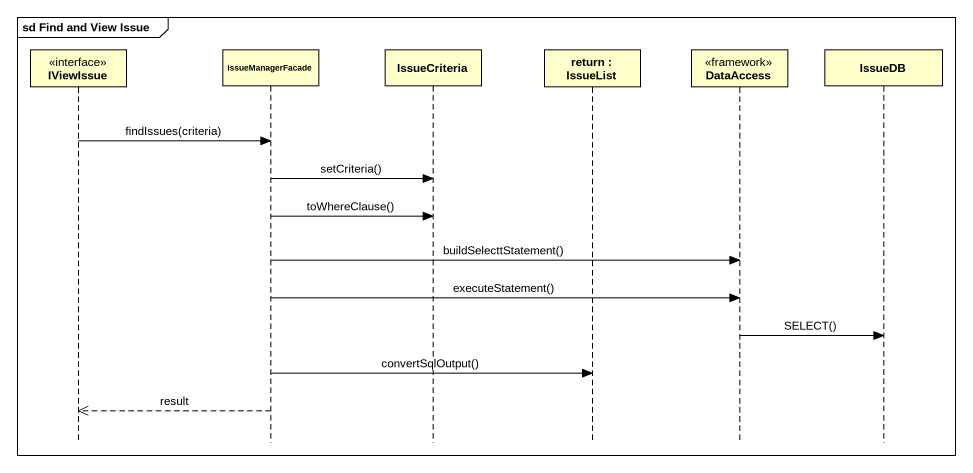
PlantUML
@startuml
mainframe sd Find and View Issue
hide footbox
participant IViewIssue <<interface>>
participant IssueManagerFacade
participant IssueCriteria
participant "return : IssueList" as return_
participant DataAccess <<framework>>
participant IssueDB

IViewIssue -> IssueManagerFacade : findIssues(criteria)
IssueManagerFacade -> IssueCriteria : setCriteria()
IssueManagerFacade -> IssueCriteria : toWhereClause()
IssueManagerFacade -> DataAccess : buildSelecttStatement()
IssueManagerFacade -> DataAccess : executeStatement()
DataAccess -> IssueDB : SELECT()
IssueManagerFacade -> return_ : convertSqlOutput()
IssueManagerFacade -->> IViewIssue : result
@enduml
